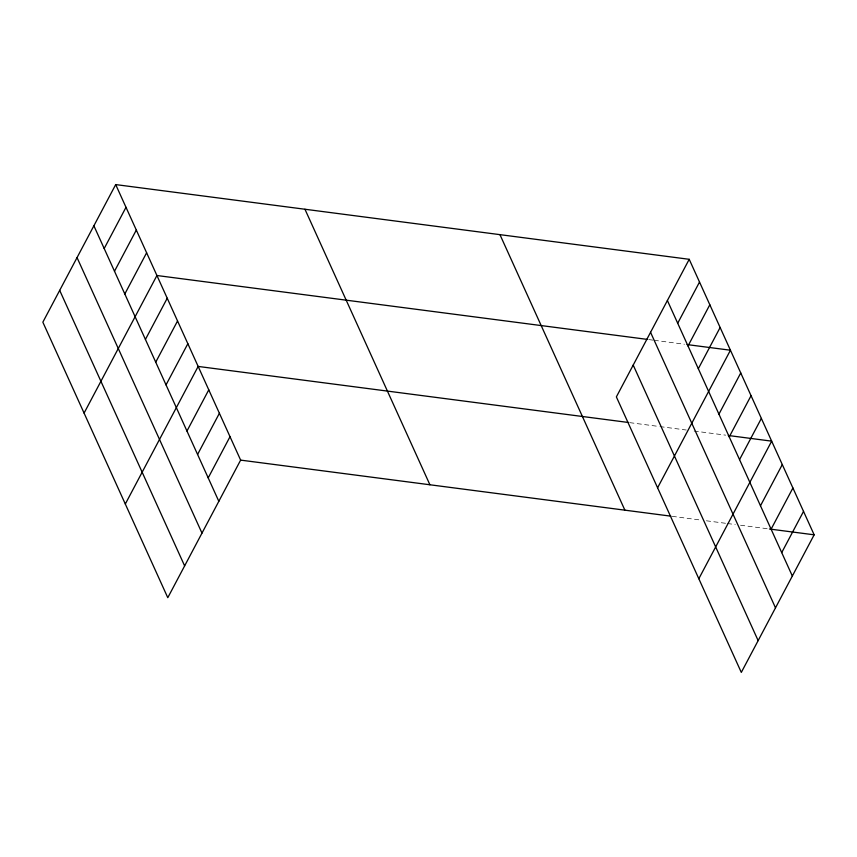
<?xml version="1.0" encoding="UTF-8"?>
<svg xmlns="http://www.w3.org/2000/svg" width="857" height="857" viewBox="0 0 857 857"><rect width="100%" height="100%" fill="white"/><g stroke="black" fill="none" stroke-linecap="round" stroke-linejoin="round"><path stroke-width="0.64" stroke-dasharray="4.29 3.21" d="M648.953 339.608L652.895 340.122M654.212 340.293L684.443 344.235M629.724 422.651L658.637 426.422M659.954 426.593L686.243 430.021M694.127 431.05L725.665 435.152M672.209 516.332L701.122 520.103M706.382 520.788L726.093 523.348M727.411 523.52L735.295 524.548M740.544 525.234L768.151 528.833"/><path stroke-width="1.29" d="M115.695 184.587L42.85 322.178L167.79 597.693L240.635 460.113L115.695 184.587L689.21 259.307L814.15 534.822L741.305 672.413L616.365 396.887L689.21 259.307M104.19 248.519L126 207.319M114.495 271.251L136.317 230.051M124.811 293.983L146.622 252.783M84.082 413.095L156.927 275.515L647.635 339.436M145.422 339.436L167.233 298.236M155.728 362.168L177.549 320.968M166.033 384.9L187.854 343.7M125.315 504.012L198.16 366.432L628.417 422.48M186.965 431.05L208.776 389.849M197.581 454.467L219.403 413.267M208.208 477.885L230.019 436.684M677.705 323.239L699.516 282.039M688.01 345.971L709.821 304.771M698.316 368.703L720.126 327.503M657.587 487.815L730.443 350.224L687.068 344.578M718.937 414.156L740.748 372.956M729.243 436.888L751.053 395.688M739.548 459.62L761.359 418.42M698.819 578.732L771.675 441.151L728.3 435.495M760.48 505.769L782.291 464.569M771.096 529.187L792.907 487.987M781.713 552.604L803.534 511.404M240.635 460.113L670.892 516.16M769.468 529.005L814.15 534.822M667.389 300.507L792.339 576.022M650.549 332.312L775.499 607.827M633.205 365.082L758.145 640.608M499.952 234.647L624.892 510.172M304.953 209.247L429.903 484.762M93.884 225.787L218.824 501.313M77.044 257.593L201.984 533.118M59.69 290.373L184.63 565.888"/></g></svg>
